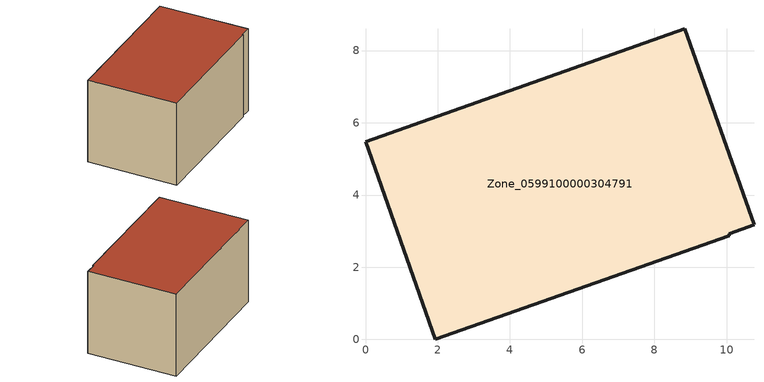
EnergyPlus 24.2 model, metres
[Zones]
Zone_0599100000304791
 floor ground (C_G): 10.76,3.17 10.07,2.93 10.08,2.87 1.93,0 0,5.47 8.84,8.61 z0
 wall outside (C_F): 10.76,3.17 8.84,8.61 0,5.47 1.93,0 10.08,2.87 10.07,2.93 10.76,3.17 z0:5.58
 roof outside (C_R): 10.07,2.93 10.76,3.17 8.84,8.61 0,5.47 1.93,0 10.08,2.87 z5.58
[BUILDING]
Pand.0599100000304791: North Axis=0; Terrain=City; Loads Convergence Tolerance Value=0.04; Temperature Convergence Tolerance Value=0.4; Solar Distribution=FullExterior; Maximum Number of Warmup Days=25; Minimum Number of Warmup Days=1
[Site:Location]
Rotterdam.The.Hague.AP_ZH_NLD Design_Conditions: Latitude=51.96; Longitude=4.45; Time Zone=1; Elevation=-4.5
[SITE:GROUNDTEMPERATURE:BUILDINGSURFACE]
18, 18, 18, 18, 18, 18, 18, 18, 18, 18, 18, 18
[MATERIAL] Thermal Absorptance=0.9; Solar Absorptance=0.7; Visible Absorptance=0.7
Name | Roughness | Thickness | Conductivity | Density | Specific Heat
G.TC.1946-1964 | MediumSmooth | 0.15 | 1 | 540 | 1210
F.TC.1946-1964 | Rough | 0.3 | 0.857143 | 1920 | 840
R.TC.1946-1964 | MediumRough | 0.2 | 0.235294 | 1500 | 1000
[CONSTRUCTION]
C_G: G.TC.1946-1964
C_F: F.TC.1946-1964
C_R: R.TC.1946-1964
[ZONE]
Zone_0599100000304791: Type=1; Multiplier=1; Ceiling Height=Autocalculate; Volume=Autocalculate; Floor Area=autocalculate; Part of Total Floor Area=Yes
[ZONEINFILTRATION:DESIGNFLOWRATE]
Infil_Zone_0599100000304791: Zone or ZoneList or Space or SpaceList=Zone_0599100000304791; Schedule=AlwaysOn; Design Flow Rate Calculation Method=Flow/Area; Flow Rate per Floor Area=0.003; Constant Term Coefficient=1; Temperature Term Coefficient=0; Velocity Term Coefficient=0; Velocity Squared Term Coefficient=0
[HVACTEMPLATE:ZONE:IDEALLOADSAIRSYSTEM]
Zone_0599100000304791: Maximum Heating Supply Air Temperature=50; Minimum Cooling Supply Air Temperature=13; Maximum Heating Supply Air Humidity Ratio=0.0156; Minimum Cooling Supply Air Humidity Ratio=0.0077; Heating Limit=NoLimit; Cooling Limit=NoLimit; Dehumidification Control Type=ConstantSensibleHeatRatio; Cooling Sensible Heat Ratio=0.7; Dehumidification Setpoint=60; Humidification Control Type=None; Humidification Setpoint=30; Outdoor Air Method=None; Outdoor Air Flow Rate per Person=0.00944; Outdoor Air Flow Rate per Zone Floor Area=0; Outdoor Air Flow Rate per Zone=0; Demand Controlled Ventilation Type=None; Outdoor Air Economizer Type=NoEconomizer; Heat Recovery Type=None; Sensible Heat Recovery Effectiveness=0.7; Latent Heat Recovery Effectiveness=0.65
[ZONECONTROL:THERMOSTAT]
ThermostatControl_Zone_0599100000304791: Zone or ZoneList=Zone_0599100000304791; Control Type Schedule=DualSetpointControlType; Control 1=Thermostat_Zone_0599100000304791; Temperature Difference Between Cutout And Setpoint=0
[THERMOSTATSETPOINT:DUALSETPOINT]
Thermostat_Zone_0599100000304791: Heating Setpoint Temperature Schedule=HeatingSetpoint_Zone_0599100000304791; Cooling Setpoint Temperature Schedule=CoolingSetpoint_Zone_0599100000304791
[SCHEDULE:COMPACT]
HeatingSetpoint_Zone_0599100000304791: Through: 12/31, For: AllDays, Until: 24:00, 21
CoolingSetpoint_Zone_0599100000304791: Through: 12/31, For: AllDays, Until: 24:00, 24
DualSetpointControlType: Through: 12/31, For: AllDays, Until: 24:00, 4
AlwaysOn: Through: 12/31, For: AllDays, Until: 24:00, 1
